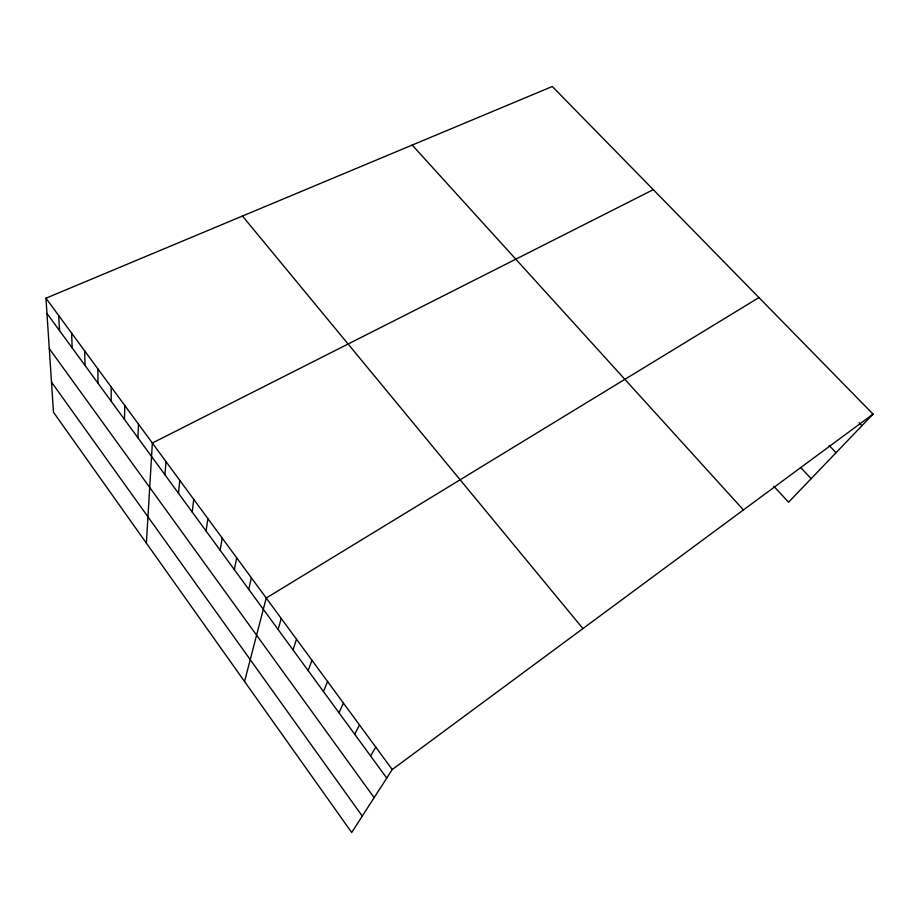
<?xml version="1.0" encoding="UTF-8"?>
<svg xmlns="http://www.w3.org/2000/svg" width="919" height="919" viewBox="0 0 919 919"><rect width="100%" height="100%" fill="white"/><g stroke="black" fill="none" stroke-linecap="round" stroke-linejoin="round"><path stroke-width="1.38" d="M111.153 401.201L111.233 387.06M124.456 419.397L124.777 405.486M137.919 437.812L138.482 424.141M146.385 543.152L152.359 443.027L653.283 189.659M164.938 474.755L165.983 461.579M178.493 493.285L179.779 480.361M192.197 512.032L193.748 499.362M206.074 531.01L207.889 518.615M220.123 550.217L222.203 538.097M234.345 569.665L236.7 557.822M248.739 589.343L251.369 577.787M244.557 681.496L266.234 598.016L758.945 297.572M278.066 629.446L281.283 618.498M293 649.882L296.527 639.245M308.129 670.571L311.966 660.256M323.454 691.525L327.601 681.542M338.973 712.742L343.442 703.104M354.688 734.235L359.501 724.953M370.61 756.004L375.756 747.09M873.05 414.113L392.241 769.525L351.701 832.499L53.474 412.229L45.95 298.204L552.285 86.501L873.05 414.113L788.571 502.211L773.855 486.3M859.047 422.717L861.942 425.692M829.11 445.439L836.049 452.699M800.713 467.53L811.155 478.661M412.206 145.064L743.425 509.93M242.467 216.034L582.922 628.573M45.95 298.204L392.241 769.525M46.949 313.413L386.738 778.06M49.281 348.611L374.125 797.669M51.487 382.109L362.258 816.106M58.701 315.55L59.494 330.553M71.602 333.115L72.176 347.91M84.651 350.874L85.019 365.463M97.862 368.864L98.011 383.223"/></g></svg>
